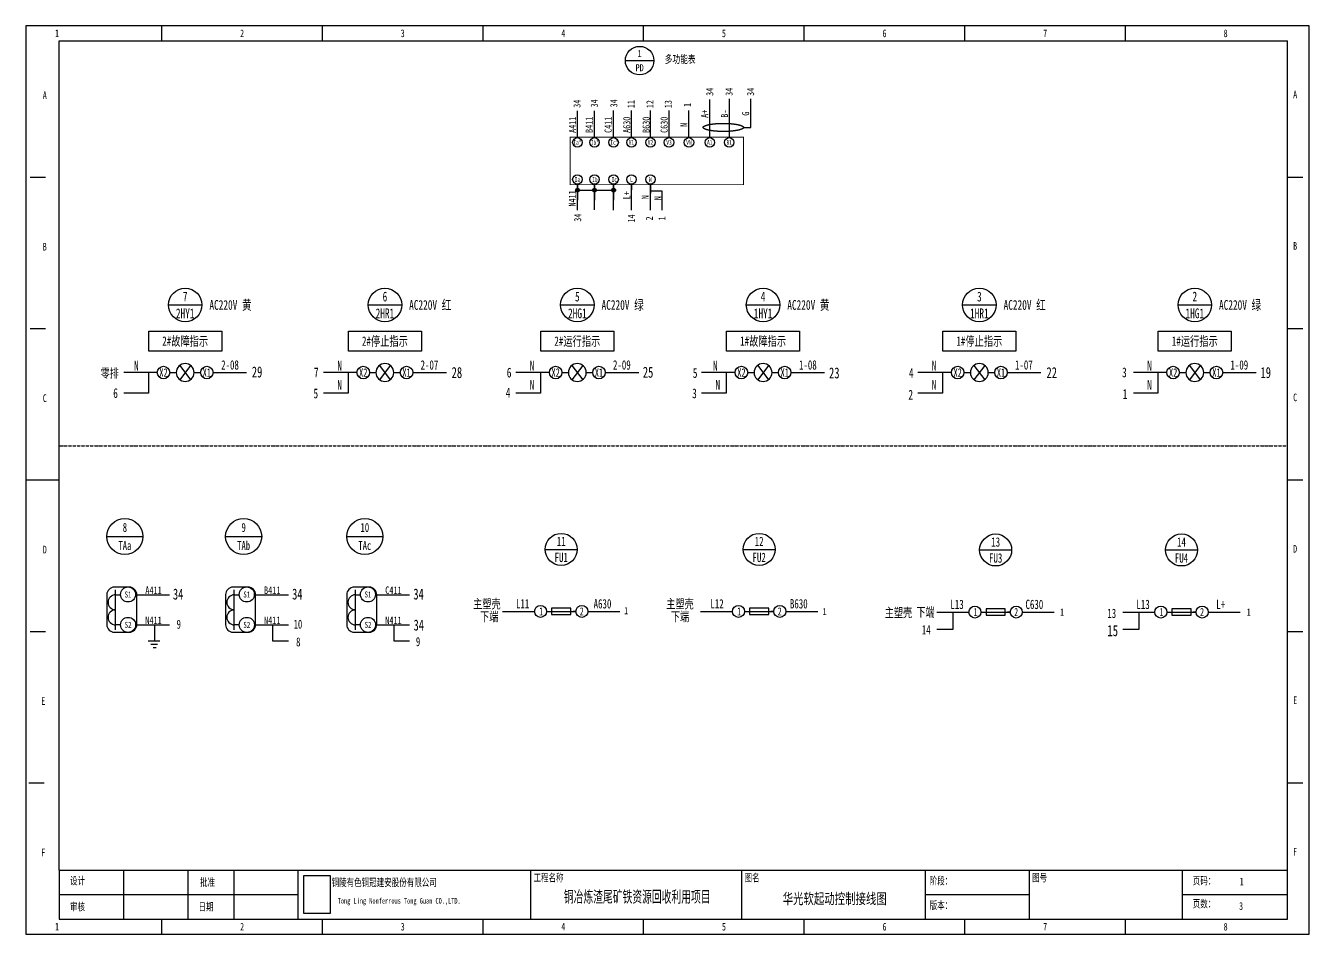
# Model space of a CAD drawing. Header units: millimetres. Extents: x 401220 to 2750366, y -101310 to 943175.
# Drawn here: x 1178653 to 1240777, y 279611 to 323583 of the extents above; entities that cross this region are included whole.
import ezdxf
from ezdxf.enums import TextEntityAlignment as Align

# ---------------------------------------------------------------- set-up
doc = ezdxf.new("R2010")
doc.units = ezdxf.units.MM
doc.linetypes.add('ACAD_ISO03W100', pattern=[30, 12, -18])
doc.linetypes.add('事故照明', pattern=[800, 600, 0, -200, 0])
doc.layers.add('SW', color=8, linetype='Continuous', lineweight=20)
doc.layers.add('图框_标题栏属性', color=4, linetype='Continuous')
doc.styles.add('IDQSTYLE', font='NSimSun.ttf', dxfattribs={"width": 0.7})
doc.styles.add('工程字', font='gbenor.shx', dxfattribs={"width": 0.8, "bigfont": 'hztxt.shx'})
doc.styles.add('标准', font='NSimSun.ttf', dxfattribs={"width": 0.667})

msp = doc.modelspace()

# ---------------------------------------------------------------- hatches: boundary and pattern name
h = msp.add_hatch(color=256)
h.dxf.hatch_style = 1
h.paths.add_polyline_path([(1205354.6, 315713.8), (1205354.6, 315533.7, 0.4142136), (1205444.6, 315623.7, 0.4142136)])
h.paths.add_polyline_path([(1205354.6, 315713.8, 0.4142136), (1205264.6, 315623.7, 0.4142136), (1205354.6, 315533.7)])
h = msp.add_hatch(color=256)
h.dxf.hatch_style = 1
h.paths.add_polyline_path([(1205354.6, 315713.8), (1205354.6, 315533.7, 0.4142136), (1205444.6, 315623.7, 0.4142136)])
h.paths.add_polyline_path([(1205354.6, 315713.8, 0.4142136), (1205264.6, 315623.7, 0.4142136), (1205354.6, 315533.7)])
h = msp.add_hatch(color=256)
h.dxf.hatch_style = 1
h.paths.add_polyline_path([(1206271.5, 315623.7, 0.4142136), (1206181.5, 315713.8), (1206181.5, 315533.7, 0.4142136)])
h.paths.add_polyline_path([(1206181.5, 315713.8, 0.4142136), (1206091.5, 315623.7, 0.4142136), (1206181.5, 315533.7)])
h = msp.add_hatch(color=256)
h.dxf.hatch_style = 1
h.paths.add_polyline_path([(1207197.3, 315623.7, 0.4142136), (1207107.3, 315713.8), (1207107.3, 315533.7, 0.4142136)])
h.paths.add_polyline_path([(1207107.3, 315713.8, 0.4142136), (1207017.2, 315623.7, 0.4142136), (1207107.3, 315533.7)])

# ---------------------------------------------------------------- linework, layer by layer
at = {"ltscale": 4}
for p, q in [((1185241.1, 322843.1), (1185241.1, 323583.3)), ((1193013.9, 322843.1), (1193013.9, 323583.3)), ((1200786.8, 322843.1), (1200786.8, 323583.3)), ((1208559.6, 322843.1), (1208559.6, 323583.3)), ((1216332.4, 322843.1), (1216332.4, 323583.3)), ((1224105.2, 322843.1), (1224105.2, 323583.3)), ((1231878, 322843.1), (1231878, 323583.3)), ((1178874.8, 316254.7), (1179615.1, 316254.7)), ((1239721.3, 316254.7), (1240461.6, 316254.7)), ((1178874.8, 308926), (1179615.1, 308926)), ((1239721.3, 308926), (1240461.6, 308926)), ((1178652.7, 301597.4), (1180281.3, 301597.4)), ((1239721.3, 301597.4), (1240461.6, 301597.4)), ((1178874.8, 294268.7), (1179615.1, 294268.7)), ((1239721.3, 294268.7), (1240461.6, 294268.7)), ((1178800.8, 286940.1), (1179541.1, 286940.1)), ((1239721.3, 286940.1), (1240461.6, 286940.1)), ((1180281.3, 282720.6), (1238910.5, 282720.6)), ((1180645.9, 282720.6), (1239275.1, 282720.6)), ((1180727.5, 282720.6), (1239356.7, 282720.6)), ((1181092.1, 282720.6), (1239721.3, 282720.6)), ((1183390.5, 282720.6), (1183390.5, 280351.7)), ((1186499.6, 282720.6), (1186499.6, 280351.7)), ((1188720.4, 282720.6), (1188720.4, 280351.7)), ((1191829.5, 282720.6), (1191829.5, 280351.7)), ((1203081.6, 282720.6), (1203081.6, 280351.7)), ((1213297.3, 282720.6), (1213297.3, 280351.7)), ((1222180.5, 282720.6), (1222180.5, 280351.7)), ((1227214.3, 282720.6), (1227214.3, 280351.7)), ((1234617, 282720.6), (1234617, 280351.7)), ((1180281.3, 281536.1), (1191829.5, 281536.1)), ((1222180.5, 281536.1), (1227214.3, 281536.1)), ((1234617, 281536.1), (1238910.5, 281536.1)), ((1234981.5, 281536.1), (1239275.1, 281536.1)), ((1235063.2, 281536.1), (1239356.7, 281536.1)), ((1235427.7, 281536.1), (1239721.3, 281536.1)), ((1185241.1, 279611.4), (1185241.1, 280351.7)), ((1193013.9, 279611.4), (1193013.9, 280351.7)), ((1200786.8, 279611.4), (1200786.8, 280351.7)), ((1208559.6, 279611.4), (1208559.6, 280351.7)), ((1216332.4, 279611.4), (1216332.4, 280351.7)), ((1224105.2, 279611.4), (1224105.2, 280351.7)), ((1231878, 279611.4), (1231878, 280351.7))]:
    msp.add_line(p, q, dxfattribs=at)
for p, q in [((1180281.3, 282720.6), (1180281.3, 322843.1)), ((1180281.3, 322843.1), (1239721.3, 322843.1)), ((1239721.3, 280351.7), (1239721.3, 322843.1)), ((1207675.9, 321892.2), (1209055, 321892.2)), ((1211760.7, 318900.9), (1211760.7, 320015.3)), ((1212711.9, 318929.6), (1212711.9, 320044)), ((1213743.8, 318659.2), (1213743.8, 320044)), ((1205354.6, 318347.5), (1205354.6, 319461.9)), ((1206181.5, 318347.5), (1206181.5, 319461.9)), ((1207107.3, 318370.5), (1207107.3, 319484.9)), ((1207107.3, 318209.9), (1207107.3, 319324.3)), ((1207971.3, 318370.5), (1207971.3, 319484.9)), ((1207971.3, 318209.9), (1207971.3, 319324.3)), ((1208889.1, 318370.5), (1208889.1, 319484.9)), ((1208889.1, 318209.9), (1208889.1, 319324.3)), ((1209787.9, 318370.5), (1209787.9, 319484.9)), ((1209787.9, 318209.9), (1209787.9, 319324.3)), ((1210753.5, 318370.5), (1210753.5, 319484.9)), ((1212711.9, 318215.7), (1212711.9, 319330)), ((1205354.6, 318186.9), (1205354.6, 319301.3)), ((1206181.5, 318186.9), (1206181.5, 319301.3)), ((1206181.5, 318186.9), (1206181.5, 318932.7)), ((1207107.3, 318209.9), (1207107.3, 318955.7)), ((1207107.3, 318186.9), (1207107.3, 318932.7)), ((1207971.3, 318209.9), (1207971.3, 318955.7)), ((1207971.3, 318186.9), (1207971.3, 318932.7)), ((1208889.1, 318209.9), (1208889.1, 318955.7)), ((1208889.1, 318186.9), (1208889.1, 318932.7)), ((1209787.9, 318209.9), (1209787.9, 318955.7)), ((1209787.9, 318186.9), (1209787.9, 318932.7)), ((1210753.5, 318186.9), (1210753.5, 319301.3)), ((1210753.5, 318186.9), (1210753.5, 318932.7)), ((1211760.7, 318186.9), (1211760.7, 319301.3)), ((1211760.7, 318186.9), (1211760.7, 318932.7)), ((1212711.9, 318215.7), (1212711.9, 318961.4)), ((1210753.5, 318186.9), (1210753.5, 318605.8)), ((1211760.7, 318203), (1211760.7, 318621.9)), ((1212711.9, 318192.7), (1212711.9, 318611.5)), ((1213395.3, 318659.2), (1213743.8, 318659.2)), ((1205354.6, 315888.4), (1205354.6, 315142.6)), ((1205354.6, 314774), (1205354.6, 315888.4)), ((1205354.6, 314654.1), (1205354.6, 315768.5)), ((1205354.6, 315623.7), (1206116.6, 315623.7)), ((1206181.5, 314797), (1206181.5, 315911.4)), ((1206181.5, 315888.4), (1206181.5, 315142.6)), ((1206181.5, 314677.1), (1206181.5, 315791.5)), ((1206246.3, 315623.7), (1207107.3, 315623.7)), ((1207107.3, 315888.4), (1207107.3, 315142.6)), ((1207107.3, 314774), (1207107.3, 315888.4)), ((1207107.3, 314654.1), (1207107.3, 315768.5)), ((1207971.3, 315888.4), (1207971.3, 315633)), ((1207971.3, 314774), (1207971.3, 315888.4)), ((1207971.3, 314654.1), (1207971.3, 315768.5)), ((1208889.1, 315888.4), (1208889.1, 315469.5)), ((1208889.1, 314774), (1208889.1, 315888.4)), ((1208889.1, 314654.1), (1208889.1, 315768.5)), ((1208889.1, 315590.4), (1209441.6, 315590.4)), ((1209441.6, 315590.4), (1209441.6, 314654.1)), ((1185562.2, 310069.1), (1187184.6, 310069.1)), ((1195228.2, 310069.1), (1196850.5, 310069.1)), ((1204540.3, 310069.1), (1206162.6, 310069.1)), ((1213529.9, 310069.1), (1215152.2, 310069.1)), ((1223996.6, 310069.1), (1225619, 310069.1)), ((1234423, 310069.1), (1236045.3, 310069.1)), ((1184607.5, 308800.7), (1188139.4, 308800.7)), ((1184607.5, 307838.3), (1184607.5, 308800.7)), ((1188139.4, 308800.7), (1188139.4, 307838.3)), ((1194273.4, 308800.7), (1197805.3, 308800.7)), ((1194273.4, 307838.3), (1194273.4, 308800.7)), ((1197805.3, 308800.7), (1197805.3, 307838.3)), ((1203585.5, 308800.7), (1207117.4, 308800.7)), ((1203585.5, 307838.3), (1203585.5, 308800.7)), ((1207117.4, 308800.7), (1207117.4, 307838.3)), ((1212575.1, 308800.7), (1216107, 308800.7)), ((1212575.1, 307838.3), (1212575.1, 308800.7)), ((1216107, 308800.7), (1216107, 307838.3)), ((1223041.9, 308800.7), (1226573.8, 308800.7)), ((1223041.9, 307838.3), (1223041.9, 308800.7)), ((1226573.8, 308800.7), (1226573.8, 307838.3)), ((1233468.2, 308800.7), (1237000.1, 308800.7)), ((1233468.2, 307838.3), (1233468.2, 308800.7)), ((1237000.1, 308800.7), (1237000.1, 307838.3)), ((1188139.4, 307838.3), (1184607.5, 307838.3)), ((1197805.3, 307838.3), (1194273.4, 307838.3)), ((1207117.4, 307838.3), (1203585.5, 307838.3)), ((1216107, 307838.3), (1212575.1, 307838.3)), ((1226573.8, 307838.3), (1223041.9, 307838.3)), ((1237000.1, 307838.3), (1233468.2, 307838.3)), ((1186631.6, 307143.5), (1186112.5, 306451.3)), ((1186112.5, 307143.5), (1186631.6, 306451.3)), ((1196297.6, 307143.5), (1195778.4, 306451.3)), ((1195778.4, 307143.5), (1196297.6, 306451.3)), ((1205609.7, 307143.5), (1205090.5, 306451.3)), ((1205090.5, 307143.5), (1205609.7, 306451.3)), ((1214599.3, 307143.5), (1214080.1, 306451.3)), ((1214080.1, 307143.5), (1214599.3, 306451.3)), ((1225066, 307143.5), (1224546.9, 306451.3)), ((1224546.9, 307143.5), (1225066, 306451.3)), ((1235492.4, 307143.5), (1234973.2, 306451.3)), ((1234973.2, 307143.5), (1235492.4, 306451.3)), ((1185021.5, 306797.4), (1183399.1, 306797.4)), ((1184592.4, 306797.4), (1184592.4, 305796.6)), ((1185628.5, 306797.4), (1185831.3, 306797.4)), ((1185831.3, 306797.4), (1185939.4, 306797.4)), ((1186804.7, 306797.4), (1186912.8, 306797.4)), ((1186912.8, 306797.4), (1187115.6, 306797.4)), ((1187725.4, 306797.4), (1189347.7, 306797.4)), ((1194687.4, 306797.4), (1193065.1, 306797.4)), ((1194258.4, 306797.4), (1194258.4, 305796.6)), ((1195294.4, 306797.4), (1195497.2, 306797.4)), ((1195497.2, 306797.4), (1195605.4, 306797.4)), ((1196470.6, 306797.4), (1196578.8, 306797.4)), ((1196578.8, 306797.4), (1196781.6, 306797.4)), ((1197391.3, 306797.4), (1199013.7, 306797.4)), ((1203999.5, 306797.4), (1202377.2, 306797.4)), ((1203570.5, 306797.4), (1203570.5, 305796.6)), ((1204606.5, 306797.4), (1204809.3, 306797.4)), ((1204809.3, 306797.4), (1204917.5, 306797.4)), ((1205782.7, 306797.4), (1205890.9, 306797.4)), ((1205890.9, 306797.4), (1206093.7, 306797.4)), ((1206703.4, 306797.4), (1208325.8, 306797.4)), ((1212989.1, 306797.4), (1211366.7, 306797.4)), ((1212560, 306797.4), (1212560, 305796.6)), ((1213596.1, 306797.4), (1213798.9, 306797.4)), ((1213798.9, 306797.4), (1213907.1, 306797.4)), ((1214772.3, 306797.4), (1214880.5, 306797.4)), ((1214880.5, 306797.4), (1215083.3, 306797.4)), ((1215693, 306797.4), (1217315.3, 306797.4)), ((1223455.9, 306797.4), (1221833.5, 306797.4)), ((1223026.8, 306797.4), (1223026.8, 305796.6)), ((1224062.9, 306797.4), (1224265.7, 306797.4)), ((1224265.7, 306797.4), (1224373.8, 306797.4)), ((1225239.1, 306797.4), (1225347.2, 306797.4)), ((1225347.2, 306797.4), (1225550, 306797.4)), ((1226159.8, 306797.4), (1227782.1, 306797.4)), ((1233882.2, 306797.4), (1232259.8, 306797.4)), ((1233453.1, 306797.4), (1233453.1, 305796.6)), ((1234489.2, 306797.4), (1234692, 306797.4)), ((1234692, 306797.4), (1234800.2, 306797.4)), ((1235665.4, 306797.4), (1235773.6, 306797.4)), ((1235773.6, 306797.4), (1235976.4, 306797.4)), ((1236586.1, 306797.4), (1238208.4, 306797.4)), ((1184592.4, 305796.6), (1183399.1, 305796.6)), ((1194258.4, 305796.6), (1193065.1, 305796.6)), ((1203570.5, 305796.6), (1202377.2, 305796.6)), ((1212560, 305796.6), (1211366.7, 305796.6)), ((1223026.8, 305796.6), (1221833.5, 305796.6)), ((1233453.1, 305796.6), (1232259.8, 305796.6)), ((1182582.4, 298864.7), (1184327, 298864.7)), ((1188329.7, 298864.7), (1190074.3, 298864.7)), ((1194194.7, 298864.7), (1195939.3, 298864.7)), ((1203796.8, 298240), (1205345.9, 298240)), ((1213375.7, 298240), (1214924.8, 298240)), ((1224821.9, 298210.4), (1226371, 298210.4)), ((1233815.5, 298210.4), (1235364.7, 298210.4)), ((1183669.4, 296412.4), (1182942.5, 296412.4)), ((1189416.7, 296412.4), (1188689.8, 296412.4)), ((1195281.7, 296412.4), (1194554.8, 296412.4)), ((1182579, 296049), (1182579, 294595.1)), ((1183973.2, 296046.1), (1184916.6, 296046.1)), ((1184032.8, 294595.1), (1184032.8, 296049)), ((1184381.9, 296046.1), (1185325.3, 296046.1)), ((1184413.8, 296046.1), (1185357.2, 296046.1)), ((1184675.9, 296046.1), (1185619.3, 296046.1)), ((1188326.3, 296049), (1188326.3, 294595.1)), ((1189720.6, 296046.1), (1190663.9, 296046.1)), ((1189780.2, 294595.1), (1189780.2, 296049)), ((1190129.2, 296046.1), (1191072.6, 296046.1)), ((1190161.2, 296046.1), (1191104.6, 296046.1)), ((1190423.3, 296046.1), (1191366.7, 296046.1)), ((1194191.3, 296049), (1194191.3, 294595.1)), ((1195585.6, 296046.1), (1196528.9, 296046.1)), ((1195645.2, 294595.1), (1195645.2, 296049)), ((1195994.2, 296046.1), (1196937.6, 296046.1)), ((1196026.2, 296046.1), (1196969.6, 296046.1)), ((1196288.3, 296046.1), (1197231.7, 296046.1)), ((1203281, 295221), (1201731.9, 295221)), ((1203890.9, 295238.6), (1203861.1, 295238.6)), ((1203890.9, 295238.6), (1204104.1, 295238.6)), ((1204104.1, 295393.5), (1204104.1, 295083.6)), ((1205033.6, 295393.5), (1204104.1, 295393.5)), ((1204104.1, 295238.6), (1205033.6, 295238.6)), ((1205033.6, 295083.6), (1205033.6, 295393.5)), ((1205033.6, 295238.6), (1205257.5, 295238.6)), ((1205281.1, 295238.6), (1205142.7, 295238.6)), ((1205861.6, 295239.1), (1207410.7, 295239.1)), ((1212860, 295221), (1211310.8, 295221)), ((1213469.8, 295238.6), (1213440, 295238.6)), ((1213469.8, 295238.6), (1213683, 295238.6)), ((1213683, 295393.5), (1213683, 295083.6)), ((1214612.5, 295393.5), (1213683, 295393.5)), ((1213683, 295238.6), (1214612.5, 295238.6)), ((1214612.5, 295083.6), (1214612.5, 295393.5)), ((1214612.5, 295238.6), (1214836.4, 295238.6)), ((1214860, 295238.6), (1214721.7, 295238.6)), ((1215440.5, 295239.1), (1216989.6, 295239.1)), ((1224306.2, 295191.5), (1222757.1, 295191.5)), ((1223531.6, 295191.5), (1223531.6, 294360.8)), ((1224916.1, 295209), (1224886.2, 295209)), ((1224916.1, 295209), (1225129.2, 295209)), ((1225129.2, 295363.9), (1225129.2, 295054.1)), ((1226058.7, 295363.9), (1225129.2, 295363.9)), ((1225129.2, 295209), (1226058.7, 295209)), ((1226058.7, 295054.1), (1226058.7, 295363.9)), ((1226058.7, 295209), (1226282.7, 295209)), ((1226306.2, 295209), (1226167.9, 295209)), ((1226886.8, 295209.5), (1228435.9, 295209.5)), ((1233299.8, 295191.5), (1231750.7, 295191.5)), ((1232525.3, 295191.5), (1232525.3, 294360.8)), ((1233909.7, 295209), (1233879.8, 295209)), ((1233909.7, 295209), (1234122.9, 295209)), ((1234122.9, 295363.9), (1234122.9, 295054.1)), ((1235052.3, 295363.9), (1234122.9, 295363.9)), ((1234122.9, 295209), (1235052.3, 295209)), ((1235052.3, 295054.1), (1235052.3, 295363.9)), ((1235052.3, 295209), (1235276.3, 295209)), ((1235299.9, 295209), (1235161.5, 295209)), ((1235880.4, 295209.5), (1237429.5, 295209.5)), ((1183973.2, 294586.4), (1184916.6, 294586.4)), ((1184381.9, 294586.4), (1185325.3, 294586.4)), ((1184413.8, 294586.4), (1185357.2, 294586.4)), ((1184675.9, 294586.4), (1185619.3, 294586.4)), ((1184885.5, 294586.4), (1184885.5, 293807.5)), ((1189720.6, 294586.4), (1190663.9, 294586.4)), ((1190129.2, 294586.4), (1191072.6, 294586.4)), ((1190161.2, 294586.4), (1191104.6, 294586.4)), ((1190423.3, 294586.4), (1191366.7, 294586.4)), ((1190600.9, 294586.4), (1190600.9, 293807.5)), ((1195585.6, 294586.4), (1196528.9, 294586.4)), ((1195994.2, 294586.4), (1196937.6, 294586.4)), ((1196026.2, 294586.4), (1196969.6, 294586.4)), ((1196288.3, 294586.4), (1197231.7, 294586.4)), ((1196465.9, 294586.4), (1196465.9, 293807.5)), ((1204104.1, 295083.6), (1205033.6, 295083.6)), ((1213683, 295083.6), (1214612.5, 295083.6)), ((1225129.2, 295054.1), (1226058.7, 295054.1)), ((1234122.9, 295054.1), (1235052.3, 295054.1)), ((1182942.5, 294231.7), (1183669.4, 294231.7)), ((1188689.8, 294231.7), (1189416.7, 294231.7)), ((1194554.8, 294231.7), (1195281.7, 294231.7)), ((1223531.6, 294360.8), (1222757.1, 294360.8)), ((1232525.3, 294360.8), (1231750.7, 294360.8)), ((1184578.9, 293807.5), (1185143.1, 293807.5)), ((1184716.9, 293652.4), (1185038.3, 293652.4)), ((1184823.8, 293493), (1184963.4, 293493)), ((1190600.9, 293807.5), (1191366.7, 293807.5)), ((1196465.9, 293807.5), (1197231.7, 293807.5)), ((1180281.3, 282720.6), (1180281.3, 280351.7)), ((1180281.3, 280351.7), (1238910.5, 280351.7)), ((1180645.9, 280351.7), (1239275.1, 280351.7)), ((1180727.5, 280351.7), (1239356.7, 280351.7)), ((1181092.1, 280351.7), (1239721.3, 280351.7))]:
    msp.add_line(p, q)
at = {"linetype": 'ACAD_ISO03W100'}
msp.add_line((1180281.3, 303252.6), (1239721.3, 303252.6), dxfattribs=at)
at = {"color": 7}
for p, q in [((1183002.5, 294345.6), (1183002.5, 296284)), ((1183002.5, 296041.7), (1183244.9, 296041.7)), ((1188749.9, 294345.6), (1188749.9, 296284)), ((1188749.9, 296041.7), (1188992.2, 296041.7)), ((1194614.9, 294345.6), (1194614.9, 296284)), ((1194614.9, 296041.7), (1194857.2, 296041.7)), ((1183244.9, 294587.9), (1183002.5, 294587.9)), ((1188992.2, 294587.9), (1188749.9, 294587.9)), ((1194857.2, 294587.9), (1194614.9, 294587.9))]:
    msp.add_line(p, q, dxfattribs=at)
at = {"ltscale": 4}
msp.add_lwpolyline([(1178652.7, 279611.4), (1240776.9, 279611.4), (1240776.9, 323583.3), (1178652.7, 323583.3)], close=True, dxfattribs=at)
msp.add_lwpolyline([(1205009.8, 318186.9, 46, 46, 0), (1205009.8, 315888.4, 46, 46, 0), (1213388.5, 315888.4, 46, 46, 0), (1213388.5, 318186.9, 46, 46, 0)], format="xyseb", close=True)
msp.add_lwpolyline([(1192119.2, 282451.5), (1193382.5, 282451.5), (1193382.5, 280620.2), (1192119.2, 280620.2)], close=True)
for centre, radius in [((1208365.5, 321892.2), 689.6), ((1205354.6, 317934.1), 229.9), ((1206181.5, 317934.1), 229.9), ((1207107.3, 317934.1), 229.9), ((1207971.3, 317934.1), 229.9), ((1208889.1, 317934.1), 229.9), ((1209787.9, 317934.1), 229.9), ((1210753.5, 317934.1), 229.9), ((1211760.7, 317934.1), 229.9), ((1212700.4, 317934.1), 229.9), ((1205354.6, 316141.2), 229.9), ((1206181.5, 316141.2), 229.9), ((1207107.3, 316141.2), 229.9), ((1207971.3, 316141.2), 229.9), ((1208889.1, 316141.2), 229.9), ((1205354.6, 315623.7), 90), ((1205354.6, 315623.7), 90), ((1206181.5, 315623.7), 90), ((1207107.3, 315623.7), 90), ((1186373.4, 310069.1), 811.2), ((1196039.4, 310069.1), 811.2), ((1205351.5, 310069.1), 811.2), ((1214341, 310069.1), 811.2), ((1224807.8, 310069.1), 811.2), ((1235234.1, 310069.1), 811.2), ((1185324.3, 306797.4), 304.2), ((1187419.8, 306797.4), 304.2), ((1194990.3, 306797.4), 304.2), ((1197085.8, 306797.4), 304.2), ((1204302.4, 306797.4), 304.2), ((1206397.9, 306797.4), 304.2), ((1213291.9, 306797.4), 304.2), ((1215387.5, 306797.4), 304.2), ((1223758.7, 306797.4), 304.2), ((1225854.2, 306797.4), 304.2), ((1234185, 306797.4), 304.2), ((1236280.5, 306797.4), 304.2), ((1183454.7, 298864.7), 872.3), ((1189202, 298864.7), 872.3), ((1195067, 298864.7), 872.3), ((1204571.3, 298240), 774.6), ((1214150.2, 298240), 774.6), ((1225596.5, 298210.4), 774.6), ((1234590.1, 298210.4), 774.6), ((1183606.5, 296057.5), 363.5), ((1189353.8, 296057.5), 363.5), ((1195218.8, 296057.5), 363.5), ((1203570.6, 295238.6), 290.5), ((1205571.5, 295238.6), 290.5), ((1213149.5, 295238.6), 290.5), ((1215150.5, 295238.6), 290.5), ((1224595.8, 295209), 290.5), ((1226596.7, 295209), 290.5), ((1233589.4, 295209), 290.5), ((1235590.3, 295209), 290.5), ((1183609, 294587.9), 363.5), ((1189356.3, 294587.9), 363.5), ((1195221.3, 294587.9), 363.5)]:
    msp.add_circle(centre, radius)
for centre, radius, start, end in [((1186372.1, 306797.4), 432.6, 0, 180), ((1196038, 306797.4), 432.6, 0, 180), ((1205350.1, 306797.4), 432.6, 0, 180), ((1214339.7, 306797.4), 432.6, 0, 180), ((1224806.5, 306797.4), 432.6, 0, 180), ((1235232.8, 306797.4), 432.6, 0, 180), ((1186372.1, 306797.4), 432.6, 180, 0), ((1196038, 306797.4), 432.6, 180, 0), ((1205350.1, 306797.4), 432.6, 180, 0), ((1214339.7, 306797.4), 432.6, 180, 0), ((1224806.5, 306797.4), 432.6, 180, 0), ((1235232.8, 306797.4), 432.6, 180, 0), ((1182942.5, 296049), 363.5, 90, 180), ((1183669.4, 296049), 363.5, 0, 90), ((1188689.8, 296049), 363.5, 90, 180), ((1189416.7, 296049), 363.5, 0, 90), ((1194554.8, 296049), 363.5, 90, 180), ((1195281.7, 296049), 363.5, 0, 90), ((1182942.5, 294595.1), 363.5, 180, 270), ((1183669.4, 294595.1), 363.5, 270, 0), ((1188689.8, 294595.1), 363.5, 180, 270), ((1189416.7, 294595.1), 363.5, 270, 0), ((1194554.8, 294595.1), 363.5, 180, 270), ((1195281.7, 294595.1), 363.5, 270, 0)]:
    msp.add_arc(centre, radius, start, end)
at = {"color": 7}
for centre in [(1183002.5, 295678.2), (1188749.9, 295678.2), (1194614.9, 295678.2), (1183002.5, 294951.3), (1188749.9, 294951.3), (1194614.9, 294951.3)]:
    msp.add_arc(centre, 363.5, 90, 270, dxfattribs=at)
at = {"linetype": '事故照明'}
msp.add_ellipse((1212417.7, 318659.2), major_axis=(977.5, 0), ratio=0.2014135, dxfattribs=at)
for p in [(1186372.1, 306797.4), (1196038, 306797.4), (1205350.1, 306797.4), (1214339.7, 306797.4), (1224806.5, 306797.4), (1235232.8, 306797.4)]:
    msp.add_point(p)

# ---------------------------------------------------------------- texts
at = {"style": 'IDQSTYLE', "width": 0.7}
for s, p in [('1', (1180170.3, 322917.1)), ('2', (1189127.5, 322917.1)), ('3', (1196900.3, 322917.1)), ('4', (1204673.2, 322917.1)), ('5', (1212446, 322917.1)), ('6', (1220218.8, 322917.1)), ('7', (1227991.6, 322917.1)), ('8', (1236726.8, 322917.1)), ('A', (1179578.1, 319919)), ('A', (1240091.4, 319956)), ('B', (1240091.4, 312627.4)), ('B', (1179578.1, 312590.4)), ('C', (1179578.1, 305261.7)), ('C', (1240091.4, 305298.7)), ('D', (1179578.1, 297933.1)), ('D', (1240091.4, 297970.1)), ('E', (1179504, 290604.4)), ('E', (1240091.4, 290641.4)), ('F', (1179504, 283275.8)), ('F', (1240091.4, 283312.8)), ('1', (1180170.3, 279685.5)), ('2', (1189127.5, 279685.5)), ('3', (1196900.3, 279685.5)), ('4', (1204673.2, 279685.5)), ('5', (1212446, 279685.5)), ('6', (1220218.8, 279685.5)), ('7', (1227991.6, 279685.5)), ('8', (1236726.8, 279685.5))]:
    msp.add_text(s, height=370.9, dxfattribs=at).set_placement(p, align=Align.BOTTOM_CENTER)
for s, height, p in [('PMC-530A', 0.115, (1207675.9, 321892.2)), (' AC220V 黄', 473.18, (1187319.8, 310069.1)), (' AC220V 红', 473.18, (1196985.7, 310069.1)), (' AC220V 绿', 473.18, (1206297.8, 310069.1)), (' AC220V 黄', 473.18, (1215287.4, 310069.1)), (' AC220V 红', 473.18, (1225754.2, 310069.1)), (' AC220V 绿', 473.18, (1236180.5, 310069.1)), ('框架断路器配套', 0.145, (1182582.4, 298864.7)), ('框架断路器配套', 0.145, (1188329.7, 298864.7)), ('框架断路器配套', 0.145, (1194194.7, 298864.7))]:
    msp.add_text(s, height=height, dxfattribs=at).set_placement(p, align=Align.MIDDLE_LEFT)
for s, height, p in [('1', 344.8, (1208365.5, 322237)), ('多功能表', 380.24, (1210327.1, 321962.2)), ('PD', 344.78, (1208365.5, 321547.4)), ('Ia*', 229.86, (1205354.6, 317934.1)), ('Ib*', 229.86, (1206199.8, 317934.1)), ('Ic*', 229.86, (1207140.3, 317934.1)), ('V1', 229.86, (1207971.3, 317934.1)), ('V2', 229.86, (1208889.1, 317934.1)), ('V3', 229.86, (1209787.9, 317934.1)), ('VN', 229.86, (1210753.5, 317934.1)), ('A1', 229.86, (1211760.7, 317934.1)), ('B1', 229.86, (1212700.4, 317934.1)), ('Ia', 229.86, (1205354.6, 316141.2)), ('Ib', 229.86, (1206199.8, 316141.2)), ('Ic', 229.86, (1207140.3, 316141.2)), ('L', 229.9, (1207971.3, 316141.2)), ('N', 229.9, (1208889.1, 316141.2)), ('7', 473.2, (1186373.4, 310474.7)), ('6', 473.2, (1196039.4, 310474.7)), ('5', 473.2, (1205351.5, 310474.7)), ('4', 473.2, (1214341, 310474.7)), ('3', 473.2, (1224807.8, 310474.7)), ('2', 473.2, (1235234.1, 310474.7)), ('2HY1', 473.18, (1186373.4, 309663.5)), ('2HR1', 473.18, (1196039.4, 309663.5)), ('2HG1', 473.18, (1205351.5, 309663.5)), ('1HY1', 473.18, (1214341, 309663.5)), ('1HR1', 473.18, (1224807.8, 309663.5)), ('1HG1', 473.18, (1235234.1, 309663.5)), ('2#故障指示', 456.29, (1186373.4, 308319.5)), ('2#停止指示', 456.29, (1196039.4, 308318.5)), ('2#运行指示', 456.29, (1205351.5, 308318.5)), ('1#故障指示', 456.29, (1214341, 308319.5)), ('1#停止指示', 456.29, (1224807.8, 308318.5)), ('1#运行指示', 456.29, (1235234.1, 308318.5)), ('零排', 443.1, (1182723.2, 306771.2)), ('X2', 405.59, (1185324.3, 306797.4)), ('X1', 405.59, (1187419.8, 306797.4)), ('29', 533.98, (1189852, 306825.1)), ('7', 473.2, (1192716.4, 306802.8)), ('X2', 405.59, (1194990.3, 306797.4)), ('X1', 405.59, (1197085.8, 306797.4)), ('28', 533.98, (1199522.3, 306799)), ('6', 473.2, (1202049.6, 306796)), ('X2', 405.59, (1204302.4, 306797.4)), ('X1', 405.59, (1206397.9, 306797.4)), ('25', 530.18, (1208775.5, 306814.9)), ('5', 473.2, (1211053, 306775.7)), ('X2', 405.59, (1213291.9, 306797.4)), ('X1', 405.59, (1215387.5, 306797.4)), ('23', 533.98, (1217786.4, 306780.4)), ('4', 473.2, (1221511, 306776.1)), ('X2', 405.59, (1223758.7, 306797.4)), ('X1', 405.59, (1225854.2, 306797.4)), ('22', 533.98, (1228311.2, 306793.6)), ('3', 473.2, (1231827, 306803.5)), ('X2', 405.59, (1234185, 306797.4)), ('X1', 405.59, (1236280.5, 306797.4)), ('19', 530.18, (1238668.1, 306795.6)), ('6', 473.2, (1183001.6, 305803.6)), ('5', 473.2, (1192694.1, 305787)), ('4', 473.2, (1202002.2, 305826.1)), ('3', 473.2, (1211019.6, 305788.9)), ('2', 473.2, (1221484.3, 305724)), ('1', 473.2, (1231856.9, 305759.8)), ('8', 436.2, (1183454.7, 299300.8)), ('9', 436.2, (1189202, 299300.8)), ('10', 436.15, (1195067, 299300.8)), ('11', 451.83, (1204571.3, 298627.2)), ('12', 451.83, (1214150.2, 298627.2)), ('13', 451.83, (1225596.5, 298597.7)), ('TAa', 436.15, (1183454.7, 298428.5)), ('TAb', 436.15, (1189202, 298428.5)), ('TAc', 436.15, (1195067, 298428.5)), ('14', 451.83, (1234590.1, 298597.7)), ('FU1', 451.83, (1204571.3, 297852.7)), ('FU2', 451.83, (1214150.2, 297852.7)), ('FU3', 451.83, (1225596.5, 297823.1)), ('FU4', 451.83, (1234590.1, 297823.1)), ('A411', 363.46, (1184839.8, 296264.1)), ('34', 530.18, (1186032.1, 296078.2)), ('B411', 363.46, (1190587.1, 296264.1)), ('34', 530.18, (1191799.7, 296078.2)), ('C411', 363.46, (1196452.1, 296264.1)), ('34', 530.18, (1197667.2, 296078.2)), ('S1', 290.77, (1183606.5, 296057.5)), ('S1', 290.77, (1189353.8, 296057.5)), ('S1', 290.77, (1195218.8, 296057.5)), ('主塑壳', 451.83, (1200976.5, 295605.9)), ('L11', 451.83, (1202703.7, 295608.8)), ('A630', 451.83, (1206569.3, 295608.8)), ('主塑壳', 451.83, (1210319.5, 295605.9)), ('L12', 451.83, (1212112.4, 295608.8)), ('B630', 451.83, (1216068.2, 295608.8)), ('L13', 451.83, (1223728.6, 295579.3)), ('C630', 451.83, (1227470.2, 295579.3)), ('L13', 451.83, (1232731.5, 295579.3)), ('L+', 451.83, (1236484.4, 295579.3)), ('下端', 451.83, (1201090.1, 294990.6)), ('1', 344.8, (1207710.7, 295275.1)), ('下端', 451.83, (1210319.5, 294990.6)), ('1', 344.8, (1217315.1, 295232.3)), ('主塑壳', 451.83, (1220891, 295180.6)), ('下端', 451.83, (1222205.1, 295207)), ('1', 344.8, (1228810.7, 295206.5)), ('13', 451.83, (1231213.2, 295144.5)), ('1', 344.8, (1237841.5, 295206.5)), ('S2', 290.77, (1183609, 294587.9)), ('N411', 363.46, (1184839.8, 294804.5)), ('9', 436.2, (1186061.2, 294618.4)), ('S2', 290.77, (1189356.3, 294587.9)), ('N411', 363.46, (1190587.1, 294804.5)), ('10', 436.15, (1191829.8, 294620.5)), ('S2', 290.77, (1195221.3, 294587.9)), ('N411', 363.46, (1196452.1, 294804.5)), ('34', 530.18, (1197676.4, 294577.8)), ('14', 451.83, (1222236, 294348.3)), ('15', 542.19, (1231261.3, 294310.1)), ('8', 436.2, (1191843.9, 293763.6)), ('9', 436.2, (1197642.6, 293775.9))]:
    msp.add_text(s, height=height, dxfattribs=at).set_placement(p, align=Align.MIDDLE_CENTER)
for s, height, p in [('34', 344.78, (1205333.8, 319806.7)), ('34', 344.78, (1206169.7, 319826.1)), ('34', 344.78, (1207115.7, 319826.1)), ('34', 344.78, (1211760.5, 320384)), ('34', 344.78, (1212691.7, 320384)), ('34', 344.78, (1213736.6, 320384)), ('11', 344.78, (1207947.5, 319785.5)), ('12', 344.78, (1208862.3, 319785.5)), ('13', 344.78, (1209747, 319785.5)), ('1', 344.8, (1210677.8, 319745.1)), ('A+', 344.78, (1211512.4, 319318.3)), ('B-', 344.78, (1212471.3, 319325.7)), ('G', 344.8, (1213494.3, 319325.7)), ('A411', 344.78, (1205118.1, 318787.2)), ('B411', 344.78, (1205920.6, 318787.2)), ('C411', 344.78, (1206839.1, 318787.2)), ('A630', 344.78, (1207740.5, 318787.2)), ('B630', 344.78, (1208679.3, 318787.2)), ('C630', 344.78, (1209551, 318787.2)), ('N', 344.8, (1210508.1, 318787.2)), ('N411', 344.78, (1205103.1, 315224.9)), ('L+', 344.78, (1207740.5, 315375.6)), ('N', 344.8, (1208630, 315279.1)), ('N', 344.8, (1209249.6, 315237.7)), ('34', 344.78, (1205365.8, 314291.9)), ('14', 344.78, (1207969.4, 314254.7)), ('2', 344.8, (1208834.9, 314254.7)), ('1', 344.8, (1209444.7, 314254.7))]:
    msp.add_text(s, height=height, rotation=90, dxfattribs=at).set_placement(p, align=Align.MIDDLE_CENTER)
for s, height, p in [('N', 473.2, (1184007.3, 306894.4)), ('2-08', 450.37, (1188541.5, 306941)), ('N', 473.2, (1193846.2, 306894.4)), ('2-07', 450.37, (1198193.8, 306940.9)), ('N', 473.2, (1203158.3, 306894.4)), ('2-09', 450.37, (1207505.9, 306940.9)), ('N', 473.2, (1212025.9, 306894.4)), ('1-08', 450.37, (1216509.1, 306941)), ('N', 473.2, (1222614.7, 306894.4)), ('1-07', 450.37, (1226962.2, 306940.9)), ('N', 473.2, (1233041, 306894.4)), ('1-09', 450.37, (1237388.6, 306940.9)), ('N', 473.2, (1193846.2, 305962.9)), ('N', 473.2, (1203158.3, 305962.9)), ('N', 473.2, (1212147.9, 305962.9)), ('N', 473.2, (1222614.7, 305962.9)), ('N', 473.2, (1233041, 305962.9)), ('1', 370.9, (1237504, 281980.3)), ('3', 370.9, (1237474.5, 280795.9))]:
    msp.add_text(s, height=height, dxfattribs=at).set_placement(p, align=Align.CENTER)
for s, p in [('1', (1203504.2, 295044.9)), ('2', (1205468.3, 295044.9)), ('1', (1213083.1, 295044.9)), ('2', (1215047.2, 295044.9)), ('1', (1224529.4, 295015.4)), ('2', (1226493.4, 295015.4)), ('1', (1233523, 295015.4)), ('2', (1235487.1, 295015.4))]:
    msp.add_text(s, height=387.3, dxfattribs=at).set_placement(p)
for s, p in [('设计', (1180799.5, 281906.3)), ('批准', (1187091.8, 281832.2)), ('工程名称', (1203229.6, 282054.3)), ('图名', (1213445.3, 282054.3)), ('阶段：', (1222402.6, 281906.3)), ('图号', (1227362.4, 282054.3)), ('页码：', (1235135.2, 281906.3)), ('审核', (1180799.5, 280647.8)), ('日期', (1187017.8, 280647.8)), ('版本：', (1222402.6, 280721.8)), ('页数：', (1235135.2, 280795.9))]:
    msp.add_text(s, height=370.87, dxfattribs=at).set_placement(p, align=Align.BOTTOM_LEFT)
for s, height, p in [('铜陵有色铜冠建安股份有限公司', 370.874, (1193459.7, 282308.2)), ('Tong Ling Nonferrous Tong Guan CO.,LTD.', 267.029, (1193755.8, 281366.6))]:
    msp.add_text(s, height=height, dxfattribs=at).set_placement(p, align=Align.TOP_LEFT)
at = {"layer": 'SW', "color": 4, "linetype": 'Continuous', "lineweight": 25, "style": '标准', "width": 0.62}
msp.add_text('铜冶炼渣尾矿铁资源回收利用项目', height=560, dxfattribs=at).set_placement((1208248.9, 281154.3), align=Align.CENTER)
at = {"layer": '图框_标题栏属性', "color": 0, "style": '工程字', "width": 0.85}
msp.add_text('华光软起动控制接线图', height=592.8, dxfattribs=at).set_placement((1215288, 281020.6))

doc.saveas('drawing.dxf')
